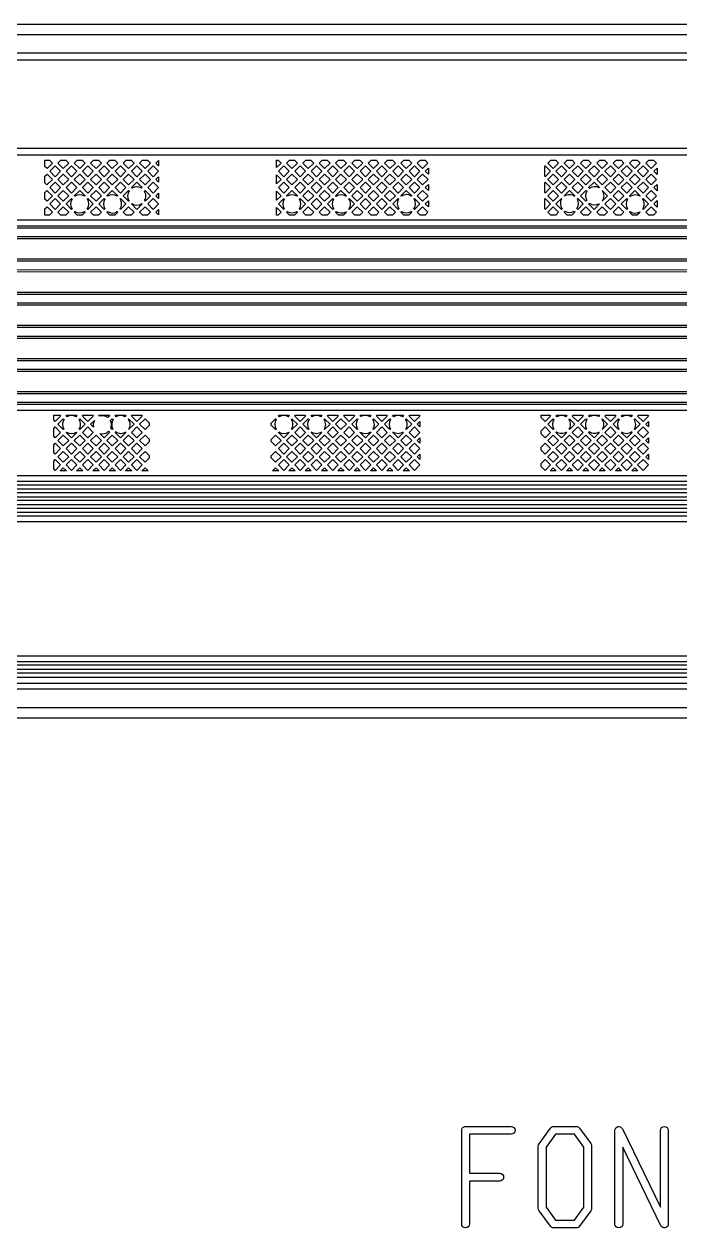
# Model space of a CAD drawing. Header units: millimetres. Extents: x 3175 to 3429, y -23 to 156.
# Drawn here: x 3292.6 to 3305.44, y 79.72 to 103.31 of the extents above; entities that cross this region are included whole.
import ezdxf

# ---------------------------------------------------------------- set-up
doc = ezdxf.new("R2010")
doc.units = ezdxf.units.MM
doc.header["$LTSCALE"] = 23.1
doc.layers.add('gbr-dxf_layer0', color=7, linetype='CONTINUOUS')
doc.layers.add('gbr-outline-dxf_layer1', color=2, linetype='CONTINUOUS')

msp = doc.modelspace()

# ---------------------------------------------------------------- linework, layer by layer
at = {"layer": 'gbr-dxf_layer0'}
for p, q in [((3295.185, 100.586), (3295.238, 100.639)), ((3295.238, 100.533), (3295.185, 100.586)), ((3295.238, 100.639), (3295.238, 100.533)), ((3295.185, 100.267), (3295.238, 100.319)), ((3295.238, 100.214), (3295.185, 100.267)), ((3295.238, 100.319), (3295.238, 100.214)), ((3297.547, 100.178), (3297.547, 100.355)), ((3300.46, 100.426), (3300.519, 100.486)), ((3300.519, 100.367), (3300.46, 100.426)), ((3300.519, 100.486), (3300.519, 100.367)), ((3304.936, 100.426), (3305, 100.49)), ((3305, 100.363), (3304.936, 100.426)), ((3305, 100.49), (3305, 100.363)), ((3297.547, 99.859), (3297.547, 100.035)), ((3300.46, 100.107), (3300.519, 100.166)), ((3300.519, 100.048), (3300.46, 100.107)), ((3300.519, 100.166), (3300.519, 100.048)), ((3304.936, 100.107), (3305, 100.17)), ((3305, 100.043), (3304.936, 100.107)), ((3305, 100.17), (3305, 100.043)), ((3295.186, 99.947), (3295.238, 100)), ((3295.238, 99.894), (3295.186, 99.947)), ((3295.238, 100), (3295.238, 99.894)), ((3300.46, 99.787), (3300.519, 99.846)), ((3300.519, 99.728), (3300.46, 99.787)), ((3300.519, 99.846), (3300.519, 99.728)), ((3304.936, 99.787), (3305, 99.851)), ((3305, 99.723), (3304.936, 99.787)), ((3305, 99.851), (3305, 99.723)), ((3295.185, 99.627), (3295.238, 99.68)), ((3295.238, 99.574), (3295.185, 99.627)), ((3295.238, 99.68), (3295.238, 99.574)), ((3297.547, 99.569), (3297.547, 99.715)), ((3293.907, 95.471), (3293.981, 95.545)), ((3293.966, 95.412), (3293.907, 95.471)), ((3300.301, 95.471), (3300.354, 95.525)), ((3300.354, 95.418), (3300.301, 95.471)), ((3300.354, 95.525), (3300.354, 95.418)), ((3304.776, 95.471), (3304.831, 95.526)), ((3304.831, 95.416), (3304.776, 95.471)), ((3304.831, 95.526), (3304.831, 95.416)), ((3300.301, 95.151), (3300.354, 95.205)), ((3300.354, 95.098), (3300.301, 95.151)), ((3300.354, 95.205), (3300.354, 95.098)), ((3304.776, 95.151), (3304.831, 95.206)), ((3304.831, 95.097), (3304.776, 95.151)), ((3304.831, 95.206), (3304.831, 95.097)), ((3300.301, 94.832), (3300.354, 94.885)), ((3300.354, 94.778), (3300.301, 94.832)), ((3300.354, 94.885), (3300.354, 94.778)), ((3304.776, 94.832), (3304.831, 94.886)), ((3304.831, 94.777), (3304.776, 94.832)), ((3304.831, 94.886), (3304.831, 94.777)), ((3311.815, 94.457), (3284.845, 94.457)), ((3293.433, 94.558), (3293.314, 94.558)), ((3293.753, 94.558), (3293.633, 94.558)), ((3294.072, 94.558), (3293.953, 94.558)), ((3294.392, 94.558), (3294.273, 94.558)), ((3294.712, 94.558), (3294.592, 94.558)), ((3295.032, 94.558), (3294.912, 94.558)), ((3297.589, 94.558), (3297.47, 94.558)), ((3297.909, 94.558), (3297.789, 94.558)), ((3298.228, 94.558), (3298.109, 94.558)), ((3298.548, 94.558), (3298.429, 94.558)), ((3298.868, 94.558), (3298.748, 94.558)), ((3299.187, 94.558), (3299.068, 94.558)), ((3299.507, 94.558), (3299.388, 94.558)), ((3299.827, 94.558), (3299.708, 94.558)), ((3300.147, 94.558), (3300.027, 94.558)), ((3303.024, 94.558), (3302.904, 94.558)), ((3303.344, 94.558), (3303.224, 94.558)), ((3303.663, 94.558), (3303.544, 94.558)), ((3303.983, 94.558), (3303.863, 94.558)), ((3304.303, 94.558), (3304.183, 94.558)), ((3304.622, 94.558), (3304.503, 94.558)), ((3284.843, 94.202), (3311.817, 94.202)), ((3284.844, 94.355), (3311.818, 94.355)), ((3311.818, 94.126), (3284.844, 94.126)), ((3311.817, 94.279), (3284.845, 94.279)), ((3284.907, 94.05), (3311.819, 94.05)), ((3311.817, 93.974), (3284.909, 93.974)), ((3285.207, 93.898), (3311.819, 93.898)), ((3311.818, 93.821), (3285.209, 93.821)), ((3311.819, 93.669), (3285.269, 93.669)), ((3285.271, 93.745), (3311.816, 93.745)), ((3310.693, 90.924), (3283.517, 90.924)), ((3311.776, 90.746), (3281.555, 90.746)), ((3311.805, 90.39), (3281.536, 90.39)), ((3281.538, 90.517), (3311.807, 90.517)), ((3301.172, 79.798), (3301.172, 80.713))]:
    msp.add_line(p, q, dxfattribs=at)
at = {"layer": 'gbr-dxf_layer0', "color": 1}
for p, q in [((3312.221, 99.314), (3284.523, 99.314)), ((3284.524, 99.359), (3312.222, 99.359)), ((3312.222, 99.105), (3284.517, 99.105)), ((3284.519, 99.15), (3312.221, 99.15))]:
    msp.add_line(p, q, dxfattribs=at)
at = {"layer": 'gbr-dxf_layer0', "color": 2}
for p, q in [((3284.487, 98.709), (3312.22, 98.709)), ((3312.219, 98.664), (3284.488, 98.664)), ((3312.219, 98.452), (3285.061, 98.455)), ((3285.062, 98.5), (3312.22, 98.497))]:
    msp.add_line(p, q, dxfattribs=at)
at = {"layer": 'gbr-dxf_layer0', "color": 3}
for p, q in [((3312.219, 98.014), (3284.457, 98.014)), ((3284.459, 98.059), (3312.218, 98.059)), ((3312.218, 97.805), (3284.457, 97.805)), ((3284.458, 97.85), (3312.219, 97.85))]:
    msp.add_line(p, q, dxfattribs=at)
at = {"layer": 'gbr-dxf_layer0', "color": 4}
for p, q in [((3284.342, 97.198), (3312.217, 97.198)), ((3284.499, 97.41), (3312.217, 97.41)), ((3312.218, 97.365), (3284.5, 97.365)), ((3312.218, 97.153), (3284.34, 97.153))]:
    msp.add_line(p, q, dxfattribs=at)
at = {"layer": 'gbr-dxf_layer0', "color": 5}
for p, q in [((3312.286, 96.501), (3284.497, 96.501)), ((3284.498, 96.546), (3312.284, 96.546))]:
    msp.add_line(p, q, dxfattribs=at)
at = {"layer": 'gbr-dxf_layer0', "color": 6}
for p, q in [((3284.482, 96.112), (3312.032, 96.112)), ((3312.031, 96.067), (3284.484, 96.067)), ((3312.031, 95.855), (3284.749, 95.855)), ((3284.75, 95.9), (3312.032, 95.9))]:
    msp.add_line(p, q, dxfattribs=at)
at = {"layer": 'gbr-dxf_layer0', "linetype": 'Continuous'}
for points in [[(3280.54, 94.446), (3280.54, 102.311, -0.414216), (3281.337, 103.108), (3312.345, 103.108, -0.202307), (3323.015, 98.606, 0.202311), (3324.235, 98.091), (3329.735, 98.091, 0.202315), (3330.956, 98.606, -0.202307), (3341.626, 103.108), (3363.157, 103.108, -0.414217), (3363.953, 102.311), (3363.953, 99.379)], [(3330.552, 97.95, -0.11836), (3329.611, 97.724), (3324.111, 97.724, -0.202298), (3322.628, 98.35, 0.202302), (3312.221, 102.741), (3281.21, 102.741, -0.1755), (3281.098, 102.694), (3280.94, 102.535, -0.021764), (3280.941, 102.52, -0.125832), (3280.919, 102.434), (3280.919, 101.69, -0.355796), (3280.879, 101.641)], [(3281.046, 101.742), (3281.046, 102.31, -0.377394), (3281.314, 102.613), (3312.221, 102.613, -0.202308), (3322.537, 98.261, 0.202304), (3324.111, 97.597), (3329.611, 97.597, 0.118898), (3330.613, 97.838, 0.264777), (3330.852, 97.98, 0.049743), (3331.186, 98.261, -0.012228), (3331.689, 98.753, 0.308379), (3331.923, 98.966, -0.021115), (3332.864, 99.735, 0.268033), (3333.089, 99.901, -0.026221), (3334.359, 100.717, 0.214143), (3334.559, 100.83, -0.03315), (3336.288, 101.636, 0.130853), (3336.422, 101.688, -0.090345), (3341.501, 102.613), (3362.805, 102.613)], [(3361.52, 101.71), (3361.52, 101.113, -0.414254), (3361.47, 101.063), (3361.109, 101.063), (3361.109, 101.015), (3360.78, 101.015), (3360.78, 101.063), (3360.745, 101.063, 0.064068), (3360.532, 101.036, 0.013699), (3360.38, 100.992, 0.036904), (3360.347, 100.994, 0.080213), (3360.275, 100.982, 0.02431), (3360.013, 100.874), (3341.501, 100.874, 0.202298), (3332.432, 97.047, -0.202305), (3329.611, 95.857), (3324.111, 95.857, -0.202305), (3321.29, 97.047, 0.202298), (3312.221, 100.874), (3284.036, 100.874)], [(3282.915, 100.8), (3283.182, 100.8), (3283.448, 100.8), (3283.705, 100.8, -0.206185), (3283.769, 100.772), (3283.795, 100.746), (3312.219, 100.746)], [(3303.182, 99.943, -0.151464), (3303.282, 99.974, -0.154923), (3303.385, 99.942), (3303.39, 99.947), (3303.284, 100.053), (3303.178, 99.947)], [(3303.92, 100.05, -0.155979), (3303.953, 99.947, -0.155351), (3303.92, 99.844)], [(3363.953, 99.375, -0.006517), (3363.953, 99.37), (3363.953, 92.75, -0.014829), (3363.954, 92.74, -0.014825), (3363.953, 92.73), (3363.953, 90.711, -0.414217), (3363.157, 89.915), (3342.04, 89.915, 0.196007), (3340.15, 89.144, -0.196002), (3329.736, 84.898), (3324.235, 84.898, -0.196002), (3313.82, 89.144, 0.196006), (3311.93, 89.915), (3282.564, 89.915)], [(3312.67, 99.458, 0.009922), (3312.224, 99.467, -0.036234), (3312.216, 99.467), (3285.125, 99.467)], [(3284.537, 95.639, -0.133293), (3284.72, 95.737, -0.064905), (3284.733, 95.738), (3284.809, 95.738, -0.156639), (3284.839, 95.747), (3312.033, 95.747)], [(3294.642, 95.567, -0.158077), (3294.676, 95.463, -0.140928), (3294.649, 95.369)], [(3303.915, 95.569, -0.158077), (3303.949, 95.465, -0.145518), (3303.92, 95.368)], [(3294.595, 95.314, -0.145777), (3294.498, 95.285, -0.158074), (3294.394, 95.319), (3294.386, 95.311)], [(3298.43, 95.315, -0.149676), (3298.331, 95.285, -0.154406), (3298.228, 95.317), (3298.223, 95.311)], [(3300.028, 95.316, -0.15084), (3299.928, 95.285, -0.153098), (3299.827, 95.317), (3299.821, 95.311)], [(3303.226, 95.316, -0.14794), (3303.127, 95.286, -0.154143), (3303.025, 95.318), (3303.018, 95.311)], [(3303.866, 95.314, -0.141202), (3303.771, 95.287, -0.158074), (3303.667, 95.321), (3303.657, 95.311)], [(3304.297, 95.311), (3304.403, 95.205), (3304.509, 95.311), (3304.502, 95.318, -0.154147), (3304.4, 95.285, -0.148891), (3304.301, 95.316)], [(3283.203, 91.923), (3283.467, 91.923, 0.414254), (3283.517, 91.973), (3283.517, 92.027, 0.414689), (3283.513, 92.032, -0.414689), (3283.508, 92.036), (3283.508, 92.095, -0.229598), (3283.518, 92.115, 0.110741), (3283.557, 92.155, 0.098354), (3283.609, 92.208, -0.111785), (3283.698, 92.295, 0.079082), (3283.988, 92.505), (3284.036, 92.553, -0.039374), (3284.213, 92.704, 0.039329), (3284.422, 92.883), (3284.992, 93.452, -0.198753), (3285.269, 93.567), (3311.819, 93.567, -0.013224), (3312.109, 93.559)], [(3281.556, 90.822), (3311.777, 90.822), (3311.802, 90.823, -0.088407), (3311.868, 90.836)], [(3311.825, 90.595, 0.019023), (3311.814, 90.594, -0.050155), (3311.807, 90.593), (3281.537, 90.593)], [(3281.538, 90.67), (3311.805, 90.67, -0.017102), (3311.82, 90.671)], [(3283.401, 90.288), (3311.807, 90.288, 0.032892), (3311.852, 90.291, -0.016338), (3311.973, 90.295, -0.00889), (3312.039, 90.294, -0.017168), (3312.25, 90.279, 0.011201), (3312.257, 90.278, -0.026129), (3312.575, 90.228)], [(3301.172, 80.717), (3301.172, 81.63, -0.208517), (3301.194, 81.687, -0.208501), (3301.251, 81.709), (3302.14, 81.709, -1), (3302.14, 81.557), (3301.324, 81.557), (3301.324, 80.792), (3301.917, 80.792, -1), (3301.917, 80.639), (3301.324, 80.639), (3301.324, 79.798, -1), (3301.172, 79.798)], [(3304.172, 79.798), (3304.172, 81.63, -0.835854), (3304.318, 81.663), (3305.064, 80.129)], [(3305.064, 80.129), (3305.064, 81.633, -1), (3305.216, 81.633), (3305.216, 79.798, -0.795967), (3305.072, 79.764), (3304.324, 81.302)], [(3304.324, 81.302), (3304.324, 79.798, -1), (3304.172, 79.798)]]:
    msp.add_lwpolyline(points, format="xyb", dxfattribs=at)
for points in [[(3293.012, 100.522), (3293.012, 100.645), (3293.101, 100.645), (3293.159, 100.586), (3293.054, 100.48)], [(3293.107, 100.427), (3293.213, 100.532), (3293.319, 100.426), (3293.213, 100.321)], [(3293.267, 100.586), (3293.325, 100.645), (3293.421, 100.645), (3293.479, 100.586), (3293.373, 100.48)], [(3293.427, 100.426), (3293.533, 100.532), (3293.639, 100.426), (3293.533, 100.32)], [(3293.587, 100.586), (3293.645, 100.645), (3293.741, 100.645), (3293.799, 100.586), (3293.693, 100.48)], [(3293.747, 100.426), (3293.853, 100.532), (3293.959, 100.426), (3293.853, 100.32)], [(3293.907, 100.586), (3293.965, 100.645), (3294.06, 100.645), (3294.119, 100.586), (3294.013, 100.48)], [(3294.066, 100.426), (3294.172, 100.532), (3294.278, 100.426), (3294.172, 100.32)], [(3294.226, 100.586), (3294.285, 100.645), (3294.38, 100.645), (3294.438, 100.586), (3294.332, 100.48)], [(3294.386, 100.426), (3294.492, 100.532), (3294.598, 100.426), (3294.492, 100.32)], [(3294.546, 100.586), (3294.604, 100.645), (3294.7, 100.645), (3294.758, 100.586), (3294.652, 100.48)], [(3294.706, 100.426), (3294.812, 100.532), (3294.918, 100.427), (3294.812, 100.321)], [(3294.866, 100.586), (3294.924, 100.645), (3295.019, 100.645), (3295.078, 100.586), (3294.972, 100.48)], [(3295.026, 100.427), (3295.131, 100.532), (3295.237, 100.426), (3295.132, 100.32)], [(3297.547, 100.498), (3297.547, 100.645), (3297.577, 100.645), (3297.635, 100.586)], [(3297.583, 100.426), (3297.689, 100.532), (3297.795, 100.426), (3297.689, 100.32)], [(3297.743, 100.586), (3297.801, 100.645), (3297.897, 100.645), (3297.955, 100.586), (3297.849, 100.48)], [(3297.903, 100.426), (3298.009, 100.532), (3298.115, 100.426), (3298.009, 100.32)], [(3298.063, 100.586), (3298.121, 100.645), (3298.216, 100.645), (3298.275, 100.586), (3298.169, 100.48)], [(3298.223, 100.426), (3298.329, 100.532), (3298.435, 100.426), (3298.329, 100.32)], [(3298.382, 100.586), (3298.441, 100.645), (3298.536, 100.645), (3298.594, 100.586), (3298.489, 100.48)], [(3298.542, 100.426), (3298.648, 100.532), (3298.754, 100.426), (3298.648, 100.321)], [(3298.702, 100.586), (3298.761, 100.645), (3298.856, 100.645), (3298.914, 100.586), (3298.808, 100.48)], [(3298.862, 100.426), (3298.968, 100.532), (3299.074, 100.426), (3298.968, 100.32)], [(3299.022, 100.586), (3299.08, 100.645), (3299.176, 100.645), (3299.234, 100.586), (3299.128, 100.48)], [(3299.182, 100.426), (3299.288, 100.532), (3299.394, 100.427), (3299.288, 100.32)], [(3299.342, 100.586), (3299.4, 100.645), (3299.495, 100.645), (3299.553, 100.586), (3299.448, 100.48)], [(3299.501, 100.427), (3299.607, 100.532), (3299.713, 100.426), (3299.607, 100.321)], [(3299.661, 100.586), (3299.719, 100.645), (3299.815, 100.645), (3299.873, 100.586), (3299.767, 100.48)], [(3299.821, 100.426), (3299.927, 100.532), (3300.033, 100.426), (3299.927, 100.32)], [(3299.981, 100.586), (3300.039, 100.645), (3300.135, 100.645), (3300.193, 100.586), (3300.087, 100.48)], [(3300.141, 100.426), (3300.247, 100.532), (3300.353, 100.426), (3300.247, 100.32)], [(3300.301, 100.586), (3300.359, 100.645), (3300.454, 100.645), (3300.512, 100.586), (3300.407, 100.48)], [(3302.797, 100.328), (3302.797, 100.525), (3302.804, 100.532), (3302.91, 100.426), (3302.804, 100.32)], [(3302.858, 100.586), (3302.916, 100.645), (3303.012, 100.645), (3303.07, 100.586), (3302.964, 100.48)], [(3303.018, 100.426), (3303.124, 100.532), (3303.23, 100.426), (3303.124, 100.32)], [(3303.178, 100.586), (3303.236, 100.645), (3303.332, 100.645), (3303.39, 100.586), (3303.284, 100.48)], [(3303.338, 100.426), (3303.444, 100.532), (3303.55, 100.426), (3303.444, 100.32)], [(3303.498, 100.586), (3303.556, 100.645), (3303.651, 100.645), (3303.71, 100.586), (3303.604, 100.48)], [(3303.657, 100.426), (3303.763, 100.532), (3303.869, 100.426), (3303.763, 100.32)], [(3303.817, 100.586), (3303.876, 100.645), (3303.971, 100.645), (3304.029, 100.586), (3303.923, 100.48)], [(3303.977, 100.426), (3304.083, 100.532), (3304.189, 100.426), (3304.083, 100.32)], [(3304.137, 100.586), (3304.195, 100.645), (3304.291, 100.645), (3304.349, 100.586), (3304.243, 100.48)], [(3304.297, 100.426), (3304.403, 100.532), (3304.509, 100.426), (3304.403, 100.32)], [(3304.457, 100.586), (3304.515, 100.645), (3304.61, 100.645), (3304.669, 100.586), (3304.563, 100.48)], [(3304.617, 100.426), (3304.723, 100.532), (3304.829, 100.426), (3304.723, 100.32)], [(3304.776, 100.586), (3304.835, 100.645), (3304.93, 100.645), (3304.988, 100.586), (3304.882, 100.48)], [(3293.012, 100.202), (3293.012, 100.331), (3293.054, 100.373), (3293.16, 100.267), (3293.053, 100.161)], [(3293.267, 100.267), (3293.373, 100.373), (3293.479, 100.267), (3293.373, 100.161)], [(3293.587, 100.267), (3293.693, 100.373), (3293.799, 100.267), (3293.693, 100.161)], [(3293.907, 100.267), (3294.013, 100.373), (3294.119, 100.267), (3294.013, 100.161)], [(3294.226, 100.267), (3294.332, 100.373), (3294.438, 100.267), (3294.332, 100.161)], [(3294.546, 100.267), (3294.652, 100.373), (3294.758, 100.267), (3294.652, 100.161)], [(3294.866, 100.267), (3294.972, 100.373), (3295.078, 100.267), (3294.972, 100.161)], [(3297.743, 100.267), (3297.849, 100.372), (3297.955, 100.266), (3297.849, 100.161)], [(3298.063, 100.266), (3298.169, 100.373), (3298.275, 100.267), (3298.169, 100.16)], [(3298.383, 100.267), (3298.489, 100.373), (3298.594, 100.267), (3298.488, 100.161)], [(3298.702, 100.267), (3298.808, 100.373), (3298.914, 100.266), (3298.808, 100.161)], [(3299.022, 100.266), (3299.128, 100.372), (3299.234, 100.267), (3299.128, 100.161)], [(3299.341, 100.267), (3299.448, 100.373), (3299.554, 100.267), (3299.447, 100.161)], [(3299.661, 100.267), (3299.767, 100.373), (3299.873, 100.267), (3299.767, 100.161)], [(3299.981, 100.267), (3300.087, 100.373), (3300.193, 100.267), (3300.087, 100.161)], [(3300.301, 100.267), (3300.407, 100.373), (3300.513, 100.267), (3300.407, 100.161)], [(3302.858, 100.266), (3302.964, 100.372), (3303.07, 100.267), (3302.964, 100.161)], [(3303.178, 100.267), (3303.284, 100.373), (3303.39, 100.267), (3303.284, 100.161)], [(3303.498, 100.267), (3303.604, 100.373), (3303.71, 100.267), (3303.604, 100.161)], [(3303.817, 100.267), (3303.923, 100.373), (3304.029, 100.267), (3303.923, 100.161)], [(3304.137, 100.267), (3304.243, 100.372), (3304.349, 100.266), (3304.243, 100.161)], [(3304.457, 100.266), (3304.563, 100.373), (3304.669, 100.267), (3304.563, 100.16)], [(3304.776, 100.267), (3304.882, 100.373), (3304.988, 100.267), (3304.882, 100.161)], [(3293.012, 99.882), (3293.012, 100.011), (3293.053, 100.053), (3293.16, 99.947), (3293.054, 99.841)], [(3293.107, 100.107), (3293.213, 100.213), (3293.319, 100.107), (3293.213, 100.001)], [(3293.267, 99.947), (3293.373, 100.053), (3293.479, 99.947), (3293.373, 99.841)], [(3293.427, 100.107), (3293.533, 100.213), (3293.639, 100.107), (3293.533, 100.001)], [(3293.747, 100.107), (3293.853, 100.213), (3293.959, 100.107), (3293.853, 100.001)], [(3293.907, 99.947), (3294.013, 100.053), (3294.119, 99.947), (3294.013, 99.841)], [(3294.066, 100.107), (3294.172, 100.213), (3294.278, 100.107), (3294.173, 100.001)], [(3294.386, 100.107), (3294.492, 100.213), (3294.598, 100.107), (3294.492, 100.001)], [(3295.026, 100.107), (3295.132, 100.213), (3295.238, 100.107), (3295.132, 100.001)], [(3297.583, 100.107), (3297.689, 100.213), (3297.795, 100.107), (3297.689, 100.001)], [(3297.903, 100.107), (3298.009, 100.213), (3298.115, 100.107), (3298.009, 100.001)], [(3298.063, 99.947), (3298.169, 100.053), (3298.275, 99.947), (3298.169, 99.841)], [(3298.223, 100.107), (3298.329, 100.213), (3298.435, 100.107), (3298.328, 100.001)], [(3298.382, 99.947), (3298.488, 100.053), (3298.594, 99.947), (3298.488, 99.841)], [(3298.542, 100.107), (3298.648, 100.213), (3298.754, 100.107), (3298.648, 100.001)], [(3298.862, 100.107), (3298.968, 100.213), (3299.074, 100.107), (3298.968, 100.001)], [(3299.022, 99.947), (3299.128, 100.053), (3299.234, 99.947), (3299.128, 99.841)], [(3299.182, 100.107), (3299.288, 100.213), (3299.394, 100.107), (3299.288, 100.001)], [(3299.341, 99.947), (3299.447, 100.053), (3299.553, 99.947), (3299.447, 99.841)], [(3299.501, 100.107), (3299.607, 100.213), (3299.713, 100.107), (3299.607, 100.001)], [(3299.661, 99.947), (3299.767, 100.053), (3299.873, 99.947), (3299.767, 99.841)], [(3299.821, 100.107), (3299.927, 100.213), (3300.033, 100.107), (3299.927, 100.001)], [(3300.141, 100.107), (3300.247, 100.213), (3300.353, 100.107), (3300.247, 100.001)], [(3300.301, 99.947), (3300.407, 100.053), (3300.513, 99.947), (3300.407, 99.841)], [(3302.797, 100.009), (3302.797, 100.205), (3302.804, 100.213), (3302.91, 100.107), (3302.804, 100.001)], [(3302.858, 99.947), (3302.964, 100.053), (3303.07, 99.947), (3302.964, 99.841)], [(3303.018, 100.107), (3303.124, 100.213), (3303.23, 100.107), (3303.124, 100.001)], [(3303.338, 100.107), (3303.444, 100.213), (3303.55, 100.107), (3303.444, 100.001)], [(3303.977, 100.107), (3304.083, 100.213), (3304.189, 100.107), (3304.083, 100.001)], [(3304.137, 99.947), (3304.243, 100.053), (3304.349, 99.947), (3304.243, 99.841)], [(3304.297, 100.107), (3304.403, 100.213), (3304.509, 100.107), (3304.403, 100.001)], [(3304.616, 100.107), (3304.723, 100.213), (3304.828, 100.107), (3304.722, 100.001)], [(3304.776, 99.947), (3304.882, 100.053), (3304.988, 99.947), (3304.882, 99.841)], [(3293.107, 99.787), (3293.213, 99.893), (3293.319, 99.787), (3293.213, 99.681)], [(3295.026, 99.787), (3295.132, 99.893), (3295.238, 99.787), (3295.132, 99.681)], [(3298.223, 99.787), (3298.328, 99.893), (3298.434, 99.787), (3298.329, 99.681)], [(3299.182, 99.787), (3299.288, 99.893), (3299.394, 99.787), (3299.288, 99.681)], [(3299.501, 99.787), (3299.607, 99.893), (3299.713, 99.787), (3299.607, 99.681)], [(3302.797, 99.689), (3302.797, 99.885), (3302.804, 99.893), (3302.91, 99.787), (3302.804, 99.681)], [(3303.977, 99.787), (3304.083, 99.893), (3304.189, 99.787), (3304.083, 99.681)], [(3293.012, 99.569), (3293.012, 99.692), (3293.054, 99.733), (3293.159, 99.627), (3293.101, 99.569)], [(3293.267, 99.627), (3293.373, 99.733), (3293.479, 99.627), (3293.421, 99.569), (3293.326, 99.569)], [(3293.907, 99.627), (3294.013, 99.733), (3294.119, 99.627), (3294.06, 99.569), (3293.965, 99.569)], [(3294.546, 99.627), (3294.652, 99.733), (3294.758, 99.627), (3294.7, 99.569), (3294.605, 99.569)], [(3294.866, 99.627), (3294.972, 99.733), (3295.078, 99.627), (3295.019, 99.569), (3294.924, 99.569)], [(3298.063, 99.627), (3298.169, 99.733), (3298.275, 99.627), (3298.216, 99.569), (3298.121, 99.569)], [(3298.382, 99.627), (3298.488, 99.733), (3298.594, 99.627), (3298.536, 99.569), (3298.441, 99.569)], [(3299.022, 99.627), (3299.128, 99.733), (3299.234, 99.627), (3299.175, 99.569), (3299.08, 99.569)], [(3299.342, 99.627), (3299.447, 99.733), (3299.553, 99.627), (3299.495, 99.569), (3299.4, 99.569)], [(3299.661, 99.627), (3299.767, 99.733), (3299.873, 99.627), (3299.815, 99.569), (3299.72, 99.569)], [(3300.301, 99.627), (3300.407, 99.733), (3300.512, 99.627), (3300.454, 99.569), (3300.359, 99.569)], [(3302.858, 99.627), (3302.964, 99.733), (3303.07, 99.627), (3303.012, 99.569), (3302.917, 99.569)], [(3303.498, 99.627), (3303.604, 99.733), (3303.71, 99.627), (3303.651, 99.569), (3303.556, 99.569)], [(3303.817, 99.627), (3303.923, 99.733), (3304.029, 99.627), (3303.971, 99.569), (3303.876, 99.569)], [(3304.137, 99.627), (3304.243, 99.733), (3304.349, 99.627), (3304.29, 99.569), (3304.195, 99.569)], [(3304.776, 99.627), (3304.882, 99.733), (3304.988, 99.627), (3304.93, 99.569), (3304.835, 99.569)], [(3293.184, 95.554), (3293.184, 95.645), (3293.305, 95.645), (3293.319, 95.631), (3293.213, 95.525)], [(3293.747, 95.631), (3293.761, 95.645), (3293.944, 95.645), (3293.959, 95.631), (3293.853, 95.525)], [(3294.706, 95.631), (3294.72, 95.645), (3294.904, 95.645), (3294.918, 95.631), (3294.812, 95.525)], [(3294.866, 95.471), (3294.972, 95.577), (3295.051, 95.498), (3295.051, 95.445), (3294.972, 95.365)], [(3297.903, 95.631), (3297.917, 95.645), (3298.1, 95.645), (3298.115, 95.631), (3298.009, 95.525)], [(3298.542, 95.631), (3298.557, 95.645), (3298.74, 95.645), (3298.754, 95.631), (3298.648, 95.525)], [(3298.702, 95.471), (3298.808, 95.577), (3298.914, 95.471), (3298.808, 95.365)], [(3298.862, 95.631), (3298.876, 95.645), (3299.06, 95.645), (3299.074, 95.631), (3298.968, 95.525)], [(3299.501, 95.631), (3299.516, 95.645), (3299.699, 95.645), (3299.713, 95.631), (3299.607, 95.525)], [(3300.141, 95.631), (3300.155, 95.645), (3300.338, 95.645), (3300.353, 95.631), (3300.247, 95.525)], [(3302.728, 95.602), (3302.728, 95.645), (3302.896, 95.645), (3302.91, 95.631), (3302.804, 95.525)], [(3303.338, 95.631), (3303.352, 95.645), (3303.535, 95.645), (3303.55, 95.631), (3303.444, 95.525)], [(3303.977, 95.631), (3303.991, 95.645), (3304.175, 95.645), (3304.189, 95.631), (3304.083, 95.525)], [(3304.617, 95.631), (3304.631, 95.645), (3304.814, 95.645), (3304.828, 95.631), (3304.722, 95.525)], [(3293.184, 95.234), (3293.184, 95.388), (3293.213, 95.417), (3293.319, 95.311), (3293.213, 95.205)], [(3293.747, 95.311), (3293.853, 95.417), (3293.959, 95.311), (3293.853, 95.205)], [(3294.706, 95.311), (3294.812, 95.417), (3294.918, 95.311), (3294.812, 95.205)], [(3297.903, 95.311), (3298.009, 95.417), (3298.115, 95.311), (3298.009, 95.205)], [(3298.542, 95.311), (3298.648, 95.417), (3298.754, 95.311), (3298.648, 95.205)], [(3298.862, 95.311), (3298.968, 95.417), (3299.074, 95.311), (3298.968, 95.205)], [(3299.501, 95.311), (3299.607, 95.417), (3299.713, 95.311), (3299.607, 95.205)], [(3300.141, 95.311), (3300.247, 95.417), (3300.353, 95.311), (3300.247, 95.205)], [(3302.728, 95.282), (3302.728, 95.341), (3302.804, 95.417), (3302.91, 95.311), (3302.804, 95.205)], [(3303.338, 95.311), (3303.444, 95.417), (3303.55, 95.311), (3303.444, 95.205)], [(3303.977, 95.311), (3304.083, 95.417), (3304.189, 95.311), (3304.083, 95.205)], [(3304.617, 95.311), (3304.722, 95.417), (3304.828, 95.311), (3304.723, 95.205)], [(3293.184, 94.915), (3293.184, 95.069), (3293.213, 95.097), (3293.319, 94.992), (3293.213, 94.886)], [(3293.267, 95.151), (3293.373, 95.257), (3293.479, 95.151), (3293.373, 95.045)], [(3293.427, 94.992), (3293.533, 95.098), (3293.639, 94.992), (3293.533, 94.886)], [(3293.587, 95.151), (3293.693, 95.257), (3293.799, 95.151), (3293.693, 95.045)], [(3293.747, 94.992), (3293.853, 95.098), (3293.959, 94.992), (3293.853, 94.886)], [(3293.907, 95.151), (3294.013, 95.257), (3294.119, 95.151), (3294.013, 95.046)], [(3294.066, 94.992), (3294.172, 95.098), (3294.278, 94.992), (3294.172, 94.886)], [(3294.226, 95.151), (3294.332, 95.257), (3294.438, 95.151), (3294.332, 95.045)], [(3294.386, 94.992), (3294.492, 95.098), (3294.598, 94.992), (3294.492, 94.886)], [(3294.546, 95.151), (3294.652, 95.257), (3294.758, 95.151), (3294.652, 95.045)], [(3294.706, 94.992), (3294.812, 95.098), (3294.918, 94.992), (3294.812, 94.886)], [(3294.866, 95.151), (3294.972, 95.257), (3295.051, 95.178), (3295.051, 95.125), (3294.972, 95.046)], [(3297.441, 95.134), (3297.441, 95.169), (3297.529, 95.257), (3297.635, 95.151), (3297.529, 95.045)], [(3297.583, 94.992), (3297.689, 95.097), (3297.795, 94.992), (3297.689, 94.886)], [(3297.743, 95.151), (3297.849, 95.257), (3297.955, 95.151), (3297.849, 95.045)], [(3297.903, 94.992), (3298.009, 95.098), (3298.115, 94.992), (3298.009, 94.886)], [(3298.063, 95.151), (3298.169, 95.257), (3298.275, 95.151), (3298.169, 95.045)], [(3298.223, 94.992), (3298.329, 95.098), (3298.435, 94.992), (3298.329, 94.886)], [(3298.382, 95.151), (3298.488, 95.257), (3298.594, 95.151), (3298.489, 95.045)], [(3298.542, 94.992), (3298.648, 95.097), (3298.754, 94.992), (3298.648, 94.886)], [(3298.702, 95.151), (3298.808, 95.257), (3298.914, 95.151), (3298.808, 95.045)], [(3298.862, 94.992), (3298.968, 95.098), (3299.074, 94.992), (3298.968, 94.886)], [(3299.022, 95.151), (3299.128, 95.258), (3299.234, 95.151), (3299.128, 95.045)], [(3299.182, 94.992), (3299.288, 95.098), (3299.394, 94.992), (3299.288, 94.886)], [(3299.342, 95.151), (3299.447, 95.257), (3299.553, 95.151), (3299.448, 95.045)], [(3299.502, 94.992), (3299.607, 95.097), (3299.713, 94.992), (3299.607, 94.886)], [(3299.661, 95.151), (3299.767, 95.257), (3299.873, 95.151), (3299.767, 95.045)], [(3299.821, 94.992), (3299.927, 95.098), (3300.033, 94.992), (3299.927, 94.886)], [(3299.981, 95.151), (3300.087, 95.257), (3300.193, 95.151), (3300.087, 95.045)], [(3300.141, 94.992), (3300.247, 95.098), (3300.353, 94.992), (3300.247, 94.886)], [(3302.728, 94.962), (3302.728, 95.021), (3302.804, 95.098), (3302.91, 94.992), (3302.804, 94.886)], [(3302.858, 95.151), (3302.964, 95.257), (3303.07, 95.151), (3302.964, 95.045)], [(3303.018, 94.992), (3303.124, 95.097), (3303.23, 94.992), (3303.124, 94.886)], [(3303.178, 95.151), (3303.284, 95.257), (3303.39, 95.151), (3303.284, 95.045)], [(3303.338, 94.992), (3303.444, 95.098), (3303.55, 94.992), (3303.444, 94.886)], [(3303.498, 95.151), (3303.604, 95.257), (3303.71, 95.151), (3303.604, 95.045)], [(3303.657, 94.992), (3303.763, 95.098), (3303.869, 94.992), (3303.763, 94.886)], [(3303.817, 95.151), (3303.923, 95.257), (3304.029, 95.151), (3303.923, 95.045)], [(3303.977, 94.992), (3304.083, 95.097), (3304.189, 94.992), (3304.083, 94.886)], [(3304.137, 95.151), (3304.243, 95.257), (3304.349, 95.151), (3304.243, 95.045)], [(3304.297, 94.992), (3304.403, 95.098), (3304.509, 94.992), (3304.403, 94.886)], [(3304.457, 95.151), (3304.563, 95.257), (3304.669, 95.151), (3304.563, 95.045)], [(3304.617, 94.992), (3304.723, 95.098), (3304.829, 94.992), (3304.723, 94.886)], [(3293.267, 94.832), (3293.373, 94.938), (3293.479, 94.832), (3293.373, 94.726)], [(3293.587, 94.832), (3293.693, 94.938), (3293.799, 94.832), (3293.693, 94.726)], [(3293.907, 94.832), (3294.013, 94.938), (3294.119, 94.832), (3294.013, 94.726)], [(3294.226, 94.832), (3294.332, 94.938), (3294.438, 94.832), (3294.332, 94.726)], [(3294.546, 94.832), (3294.652, 94.938), (3294.758, 94.832), (3294.652, 94.726)], [(3294.866, 94.832), (3294.972, 94.938), (3295.051, 94.858), (3295.051, 94.805), (3294.972, 94.726)], [(3297.441, 94.814), (3297.441, 94.85), (3297.529, 94.938), (3297.635, 94.832), (3297.529, 94.726)], [(3297.743, 94.832), (3297.849, 94.938), (3297.955, 94.832), (3297.849, 94.726)], [(3298.063, 94.832), (3298.169, 94.938), (3298.275, 94.832), (3298.169, 94.726)], [(3298.383, 94.832), (3298.489, 94.938), (3298.594, 94.832), (3298.488, 94.726)], [(3298.702, 94.832), (3298.808, 94.938), (3298.914, 94.832), (3298.808, 94.726)], [(3299.022, 94.832), (3299.128, 94.938), (3299.234, 94.832), (3299.128, 94.726)], [(3299.342, 94.832), (3299.448, 94.938), (3299.554, 94.832), (3299.447, 94.726)], [(3299.661, 94.832), (3299.767, 94.938), (3299.873, 94.832), (3299.767, 94.726)], [(3299.981, 94.832), (3300.087, 94.938), (3300.193, 94.832), (3300.087, 94.726)], [(3302.858, 94.832), (3302.964, 94.938), (3303.07, 94.832), (3302.964, 94.726)], [(3303.178, 94.832), (3303.284, 94.938), (3303.39, 94.832), (3303.284, 94.726)], [(3303.498, 94.832), (3303.604, 94.938), (3303.71, 94.832), (3303.604, 94.726)], [(3303.817, 94.832), (3303.923, 94.938), (3304.029, 94.832), (3303.923, 94.726)], [(3304.137, 94.832), (3304.243, 94.938), (3304.349, 94.832), (3304.243, 94.726)], [(3304.457, 94.832), (3304.563, 94.938), (3304.669, 94.832), (3304.563, 94.726)], [(3293.184, 94.595), (3293.184, 94.749), (3293.213, 94.778), (3293.319, 94.672), (3293.213, 94.566)], [(3293.427, 94.672), (3293.533, 94.778), (3293.639, 94.672), (3293.533, 94.566)], [(3293.747, 94.672), (3293.853, 94.778), (3293.959, 94.672), (3293.853, 94.566)], [(3294.066, 94.672), (3294.172, 94.778), (3294.278, 94.672), (3294.173, 94.566)], [(3294.386, 94.672), (3294.492, 94.778), (3294.598, 94.672), (3294.492, 94.566)], [(3294.706, 94.672), (3294.812, 94.778), (3294.918, 94.672), (3294.812, 94.566)], [(3297.583, 94.672), (3297.689, 94.778), (3297.795, 94.672), (3297.689, 94.566)], [(3297.903, 94.672), (3298.009, 94.778), (3298.115, 94.672), (3298.009, 94.566)], [(3298.223, 94.672), (3298.329, 94.778), (3298.435, 94.672), (3298.328, 94.566)], [(3298.542, 94.672), (3298.648, 94.778), (3298.754, 94.672), (3298.648, 94.566)], [(3298.862, 94.672), (3298.968, 94.778), (3299.074, 94.672), (3298.968, 94.566)], [(3299.182, 94.672), (3299.288, 94.778), (3299.394, 94.672), (3299.288, 94.566)], [(3299.501, 94.672), (3299.607, 94.778), (3299.713, 94.672), (3299.607, 94.566)], [(3299.821, 94.672), (3299.927, 94.778), (3300.033, 94.672), (3299.927, 94.566)], [(3300.141, 94.672), (3300.247, 94.778), (3300.353, 94.672), (3300.247, 94.566)], [(3302.728, 94.643), (3302.728, 94.701), (3302.804, 94.778), (3302.91, 94.672), (3302.804, 94.566)], [(3303.018, 94.672), (3303.124, 94.778), (3303.23, 94.672), (3303.124, 94.566)], [(3303.338, 94.672), (3303.444, 94.778), (3303.55, 94.672), (3303.444, 94.566)], [(3303.657, 94.672), (3303.763, 94.778), (3303.869, 94.672), (3303.763, 94.566)], [(3303.977, 94.672), (3304.083, 94.778), (3304.189, 94.672), (3304.083, 94.566)], [(3304.297, 94.672), (3304.403, 94.778), (3304.509, 94.672), (3304.403, 94.566)], [(3304.616, 94.672), (3304.723, 94.778), (3304.828, 94.672), (3304.722, 94.566)], [(3302.824, 80.128), (3303.01, 79.874), (3303.378, 79.874), (3303.564, 80.128), (3303.564, 81.302), (3303.378, 81.557), (3303.01, 81.557), (3302.824, 81.302)]]:
    msp.add_lwpolyline(points, close=True, dxfattribs=at)
for points in [[(3297.547, 100.355), (3297.635, 100.267), (3297.547, 100.178)], [(3297.547, 100.035), (3297.635, 99.947), (3297.547, 99.859)], [(3303.923, 99.841), (3304.029, 99.947), (3303.923, 100.053)], [(3297.547, 99.715), (3297.635, 99.627), (3297.577, 99.569), (3297.547, 99.569)], [(3294.652, 95.365), (3294.758, 95.471), (3294.652, 95.577), (3294.642, 95.567)], [(3303.923, 95.365), (3304.029, 95.471), (3303.923, 95.577), (3303.915, 95.569)], [(3294.386, 95.311), (3294.492, 95.205), (3294.598, 95.311)], [(3298.223, 95.311), (3298.329, 95.205), (3298.434, 95.311)], [(3299.821, 95.311), (3299.927, 95.205), (3300.033, 95.311)], [(3303.018, 95.311), (3303.124, 95.205), (3303.23, 95.311)], [(3303.657, 95.311), (3303.763, 95.205), (3303.869, 95.311)], [(3293.314, 94.558), (3293.373, 94.618), (3293.433, 94.558)], [(3293.633, 94.558), (3293.693, 94.618), (3293.753, 94.558)], [(3293.953, 94.558), (3294.013, 94.618), (3294.072, 94.558)], [(3294.273, 94.558), (3294.332, 94.618), (3294.392, 94.558)], [(3294.592, 94.558), (3294.652, 94.618), (3294.712, 94.558)], [(3294.912, 94.558), (3294.972, 94.618), (3295.032, 94.558)], [(3297.47, 94.558), (3297.529, 94.618), (3297.589, 94.558)], [(3297.789, 94.558), (3297.849, 94.618), (3297.909, 94.558)], [(3298.109, 94.558), (3298.169, 94.618), (3298.228, 94.558)], [(3298.429, 94.558), (3298.488, 94.618), (3298.548, 94.558)], [(3298.748, 94.558), (3298.808, 94.618), (3298.868, 94.558)], [(3299.068, 94.558), (3299.128, 94.618), (3299.187, 94.558)], [(3299.388, 94.558), (3299.447, 94.618), (3299.507, 94.558)], [(3299.708, 94.558), (3299.767, 94.618), (3299.827, 94.558)], [(3300.027, 94.558), (3300.087, 94.618), (3300.147, 94.558)], [(3302.904, 94.558), (3302.964, 94.618), (3303.024, 94.558)], [(3303.224, 94.558), (3303.284, 94.618), (3303.344, 94.558)], [(3303.544, 94.558), (3303.604, 94.618), (3303.663, 94.558)], [(3303.863, 94.558), (3303.923, 94.618), (3303.983, 94.558)], [(3304.183, 94.558), (3304.243, 94.618), (3304.303, 94.558)], [(3304.503, 94.558), (3304.563, 94.618), (3304.622, 94.558)]]:
    msp.add_lwpolyline(points, dxfattribs=at)
for points in [[(3293.587, 99.947), (3293.693, 100.053), (3293.799, 99.947), (3293.79, 99.938, 0.295491), (3293.596, 99.938)], [(3294.226, 99.947), (3294.332, 100.053), (3294.438, 99.947), (3294.429, 99.937, 0.292065), (3294.237, 99.936)], [(3294.546, 99.947), (3294.652, 100.053), (3294.663, 100.042, 0.297335), (3294.659, 99.848), (3294.652, 99.841)], [(3294.706, 100.107), (3294.812, 100.213), (3294.918, 100.107), (3294.904, 100.093, 0.28353), (3294.718, 100.095)], [(3294.959, 100.04), (3294.972, 100.053), (3295.078, 99.947), (3294.972, 99.841), (3294.962, 99.851, 0.13686), (3294.988, 99.943, 0.145458)], [(3297.743, 99.947), (3297.849, 100.053), (3297.955, 99.947), (3297.945, 99.937, 0.292918), (3297.753, 99.937)], [(3298.702, 99.947), (3298.808, 100.053), (3298.914, 99.947), (3298.907, 99.94, 0.291992), (3298.716, 99.933)], [(3299.981, 99.947), (3300.087, 100.053), (3300.193, 99.947), (3300.186, 99.94, 0.301669), (3299.989, 99.939)], [(3303.498, 99.947), (3303.604, 100.053), (3303.621, 100.035, 0.266452), (3303.621, 99.858), (3303.604, 99.841)], [(3303.657, 100.107), (3303.763, 100.213), (3303.869, 100.107), (3303.864, 100.101, 0.291868), (3303.672, 100.092)], [(3304.457, 99.947), (3304.563, 100.053), (3304.668, 99.947), (3304.659, 99.938, 0.287591), (3304.471, 99.933)], [(3293.427, 99.787), (3293.533, 99.893), (3293.543, 99.883, 0.292131), (3293.544, 99.692), (3293.533, 99.681)], [(3293.842, 99.692, 0.29325), (3293.843, 99.884), (3293.853, 99.893), (3293.959, 99.787), (3293.853, 99.681)], [(3294.067, 99.787), (3294.173, 99.893), (3294.184, 99.882, 0.288251), (3294.184, 99.692), (3294.172, 99.681)], [(3294.483, 99.884), (3294.492, 99.893), (3294.598, 99.787), (3294.492, 99.681), (3294.483, 99.69, 0.145138), (3294.512, 99.787, 0.145727)], [(3294.706, 99.787), (3294.713, 99.794, 0.301841), (3294.909, 99.795), (3294.918, 99.787), (3294.812, 99.681)], [(3297.583, 99.787), (3297.689, 99.893), (3297.699, 99.883, 0.294153), (3297.699, 99.691), (3297.689, 99.681)], [(3297.998, 99.692, 0.291226), (3297.998, 99.882), (3298.009, 99.893), (3298.115, 99.787), (3298.009, 99.681)], [(3298.542, 99.787), (3298.648, 99.893), (3298.664, 99.878, 0.274236), (3298.663, 99.696), (3298.648, 99.681)], [(3298.963, 99.888), (3298.968, 99.893), (3299.074, 99.787), (3298.968, 99.681), (3298.963, 99.686, 0.151728), (3298.994, 99.787, 0.152307)], [(3299.821, 99.787), (3299.927, 99.893), (3299.937, 99.884, 0.28931), (3299.94, 99.694), (3299.927, 99.681)], [(3300.236, 99.692, 0.296031), (3300.239, 99.885), (3300.247, 99.893), (3300.353, 99.787), (3300.247, 99.681)], [(3303.018, 99.787), (3303.124, 99.893), (3303.129, 99.887, 0.296306), (3303.137, 99.694), (3303.124, 99.681)], [(3303.429, 99.696, 0.288889), (3303.436, 99.885), (3303.444, 99.893), (3303.55, 99.787), (3303.444, 99.681)], [(3303.657, 99.787), (3303.672, 99.802, 0.293221), (3303.864, 99.792), (3303.869, 99.787), (3303.763, 99.681)], [(3304.297, 99.787), (3304.403, 99.893), (3304.418, 99.878, 0.279227), (3304.416, 99.694), (3304.403, 99.681)], [(3304.715, 99.886), (3304.722, 99.893), (3304.828, 99.787), (3304.723, 99.681), (3304.717, 99.687, 0.147309), (3304.747, 99.785, 0.152041)], [(3293.587, 99.627), (3293.598, 99.638, 0.289881), (3293.788, 99.638), (3293.799, 99.627), (3293.74, 99.569), (3293.645, 99.569)], [(3294.226, 99.627), (3294.237, 99.638, 0.293306), (3294.429, 99.636), (3294.438, 99.627), (3294.38, 99.569), (3294.285, 99.569)], [(3297.743, 99.627), (3297.753, 99.637, 0.292465), (3297.945, 99.638), (3297.955, 99.627), (3297.896, 99.569), (3297.801, 99.569)], [(3298.702, 99.627), (3298.715, 99.641, 0.293238), (3298.907, 99.634), (3298.914, 99.627), (3298.856, 99.569), (3298.76, 99.569)], [(3299.981, 99.627), (3299.994, 99.64, 0.283716), (3300.181, 99.639), (3300.193, 99.627), (3300.134, 99.569), (3300.039, 99.569)], [(3303.178, 99.627), (3303.193, 99.642, 0.271717), (3303.373, 99.644), (3303.39, 99.627), (3303.331, 99.569), (3303.237, 99.569)], [(3304.457, 99.627), (3304.468, 99.638, 0.297708), (3304.662, 99.634), (3304.669, 99.627), (3304.61, 99.569), (3304.515, 99.569)], [(3293.267, 95.471), (3293.373, 95.577), (3293.387, 95.564, 0.291893), (3293.381, 95.372), (3293.373, 95.365)], [(3293.427, 95.631), (3293.442, 95.645), (3293.625, 95.645), (3293.639, 95.631), (3293.624, 95.616, 0.274907), (3293.442, 95.616)], [(3293.68, 95.564), (3293.693, 95.577), (3293.799, 95.471), (3293.693, 95.365), (3293.686, 95.372, 0.135313), (3293.711, 95.463, 0.152032)], [(3294.067, 95.631), (3294.081, 95.645), (3294.264, 95.645), (3294.279, 95.631), (3294.247, 95.6, 0.267523), (3294.072, 95.626)], [(3294.296, 95.54), (3294.332, 95.577), (3294.349, 95.56, 0.279497), (3294.343, 95.376), (3294.332, 95.365), (3294.302, 95.395, 0.094246), (3294.315, 95.46, 0.117256)], [(3294.386, 95.631), (3294.401, 95.645), (3294.584, 95.645), (3294.598, 95.631), (3294.585, 95.618, 0.274355), (3294.404, 95.614)], [(3297.441, 95.453), (3297.441, 95.489), (3297.529, 95.577), (3297.543, 95.564, 0.289898), (3297.538, 95.374), (3297.529, 95.365)], [(3297.583, 95.631), (3297.597, 95.645), (3297.781, 95.645), (3297.795, 95.631), (3297.781, 95.617, 0.278048), (3297.598, 95.616)], [(3297.837, 95.565), (3297.849, 95.577), (3297.955, 95.471), (3297.849, 95.365), (3297.842, 95.372, 0.137748), (3297.868, 95.465, 0.151518)], [(3298.063, 95.471), (3298.169, 95.577), (3298.183, 95.562, 0.28757), (3298.177, 95.373), (3298.169, 95.365)], [(3298.223, 95.631), (3298.237, 95.645), (3298.42, 95.645), (3298.434, 95.631), (3298.42, 95.616, 0.274174), (3298.239, 95.615)], [(3298.476, 95.565), (3298.488, 95.577), (3298.594, 95.471), (3298.488, 95.365), (3298.483, 95.371, 0.137005), (3298.509, 95.463, 0.154406)], [(3299.022, 95.471), (3299.128, 95.577), (3299.138, 95.567, 0.299405), (3299.134, 95.371), (3299.128, 95.365)], [(3299.182, 95.631), (3299.196, 95.645), (3299.379, 95.645), (3299.394, 95.631), (3299.379, 95.616, 0.280326), (3299.194, 95.619)], [(3299.433, 95.563), (3299.447, 95.577), (3299.553, 95.471), (3299.447, 95.365), (3299.438, 95.375, 0.13435), (3299.462, 95.466, 0.145991)], [(3299.661, 95.471), (3299.767, 95.577), (3299.781, 95.563, 0.290208), (3299.775, 95.373), (3299.767, 95.365)], [(3299.821, 95.631), (3299.835, 95.645), (3300.019, 95.645), (3300.033, 95.631), (3300.018, 95.616, 0.274342), (3299.837, 95.615)], [(3300.074, 95.564), (3300.087, 95.577), (3300.193, 95.471), (3300.087, 95.365), (3300.081, 95.371, 0.135844), (3300.106, 95.463, 0.153098)], [(3302.858, 95.471), (3302.964, 95.577), (3302.979, 95.562, 0.286), (3302.973, 95.374), (3302.964, 95.365)], [(3303.018, 95.631), (3303.032, 95.645), (3303.216, 95.645), (3303.23, 95.631), (3303.216, 95.617, 0.27629), (3303.034, 95.615)], [(3303.273, 95.566), (3303.284, 95.577), (3303.39, 95.471), (3303.284, 95.365), (3303.278, 95.371, 0.138762), (3303.305, 95.464, 0.154143)], [(3303.498, 95.471), (3303.604, 95.577), (3303.621, 95.56, 0.274645), (3303.616, 95.378), (3303.604, 95.365)], [(3303.657, 95.631), (3303.672, 95.645), (3303.855, 95.645), (3303.869, 95.631), (3303.858, 95.62, 0.279209), (3303.674, 95.614)], [(3304.137, 95.471), (3304.243, 95.577), (3304.255, 95.565, 0.298248), (3304.249, 95.371), (3304.243, 95.365)], [(3304.297, 95.631), (3304.311, 95.645), (3304.494, 95.645), (3304.509, 95.631), (3304.493, 95.615, 0.275293), (3304.311, 95.617)], [(3304.548, 95.562), (3304.563, 95.577), (3304.669, 95.471), (3304.563, 95.365), (3304.554, 95.374, 0.132505), (3304.578, 95.463, 0.148886)], [(3293.427, 95.311), (3293.433, 95.317, 0.310509), (3293.634, 95.316), (3293.639, 95.311), (3293.533, 95.205)], [(3294.088, 95.289, 0.263798), (3294.259, 95.331), (3294.278, 95.311), (3294.172, 95.205)], [(3297.583, 95.311), (3297.59, 95.318, 0.307354), (3297.79, 95.317), (3297.795, 95.311), (3297.689, 95.205)], [(3299.182, 95.311), (3299.187, 95.317, 0.305045), (3299.386, 95.319), (3299.394, 95.311), (3299.288, 95.205)], [(3302.672, 80.106), (3302.672, 81.324, -0.170323), (3302.686, 81.372), (3302.909, 81.678, -0.239742), (3302.971, 81.709), (3303.415, 81.709, -0.246448), (3303.479, 81.678), (3303.7, 81.374, -0.166637), (3303.716, 81.327), (3303.716, 80.104, -0.16419), (3303.701, 80.057), (3303.479, 79.753, -0.249655), (3303.415, 79.721), (3302.971, 79.721, -0.247601), (3302.908, 79.755), (3302.686, 80.059, -0.165513)]]:
    msp.add_lwpolyline(points, format="xyb", close=True, dxfattribs=at)
at = {"layer": 'gbr-dxf_layer0', "color": 5, "linetype": 'Continuous'}
for points in [[(3284.463, 96.759), (3312.348, 96.759, -0.174671), (3312.362, 96.755, -0.002206), (3312.404, 96.754)], [(3312.404, 96.709, 0.002694), (3312.353, 96.71, -0.057236), (3312.348, 96.711, -0.099751), (3312.34, 96.714), (3284.463, 96.714)]]:
    msp.add_lwpolyline(points, format="xyb", dxfattribs=at)
at = {"layer": 'gbr-dxf_layer0'}
msp.add_arc((3294.137, 95.46), 0.178, 151.5636, 195.8405, dxfattribs=at)
at = {"layer": 'gbr-outline-dxf_layer1', "linetype": 'Continuous'}
msp.add_lwpolyline([(3280.337, 90.711), (3280.337, 102.311, -0.414215), (3281.337, 103.311), (3312.345, 103.311, -0.202312), (3323.161, 98.748, 0.202309), (3324.235, 98.295), (3329.735, 98.295, 0.202214), (3330.809, 98.748, -0.202322), (3341.626, 103.311), (3363.157, 103.311, -0.414215), (3364.157, 102.311), (3364.157, 90.711, -0.414215), (3363.157, 89.711), (3342.04, 89.711, 0.196009), (3340.293, 88.999, -0.196007), (3329.735, 84.695), (3324.235, 84.695, -0.196007), (3313.678, 88.999, 0.196013), (3311.93, 89.711), (3281.337, 89.711, -0.414215)], format="xyb", close=True, dxfattribs=at)

doc.saveas('drawing.dxf')
